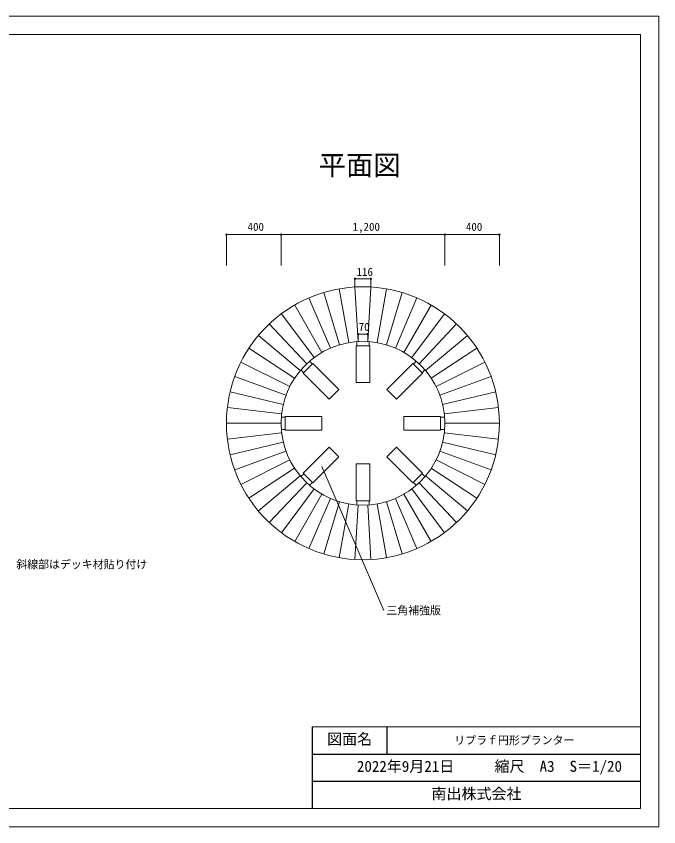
# Model space of a CAD drawing. Units: millimetres, scale not verified, with parts at other scales. Extents: x -5341 to 4200, y -2970 to 2970.
# Drawn here: x -509 to 4200, y -2970 to 2970 of the extents above; entities that cross this region are included whole.
import ezdxf
from ezdxf.enums import TextEntityAlignment as Align

# ---------------------------------------------------------------- set-up
doc = ezdxf.new("R2010")
doc.units = ezdxf.units.MM
doc.header["$LTSCALE"] = 20
doc.header["$PDMODE"] = 32
doc.header["$PDSIZE"] = 10
doc.layers.add('0-0', color=7, linetype='Continuous', lineweight=18)
doc.layers.add('1-0', color=7, linetype='Continuous', lineweight=18)
doc.layers.add('0-1', color=7, linetype='Continuous')
doc.styles.add('ＭＳ ゴシック', font='')
doc.styles.get('ＭＳ ゴシック').set_extended_font_data('MS Gothic')

msp = doc.modelspace()

# ---------------------------------------------------------------- linework, layer by layer
at = {"layer": '0-0'}
for p, q in [((4066.67, -2836.67), (4066.67, 2836.67)), ((-4066.67, -2836.67), (4066.67, -2836.67))]:
    msp.add_line(p, q, dxfattribs=at)
msp.add_lwpolyline([(4200, 2970), (-4200, 2970), (-4200, -2970), (4200, -2970)], close=True, dxfattribs=at)
msp.add_lwpolyline([(4066.67, 2836.67), (-4066.67, 2836.67), (-4066.67, -2836.67)], dxfattribs=at)
at = {"layer": '0-1'}
for p, q in [((1660.89, -2836.67), (1660.89, -2236.67)), ((2207.93, -2236.67), (2207.93, -2436.67)), ((1660.89, -2436.67), (4066.67, -2436.67)), ((1660.89, -2636.67), (4066.67, -2636.67))]:
    msp.add_line(p, q, dxfattribs=at)
at = {"layer": '1-0', "color": 4}
for p, q in [((1031.53, 1369.81), (1431.53, 1369.81)), ((1031.53, 1369.81), (1031.53, 1142.48)), ((1431.53, 1369.81), (1431.53, 1142.48)), ((1431.53, 1369.81), (2631.53, 1369.81)), ((2631.53, 1369.81), (2631.53, 1142.48)), ((2631.53, 1369.81), (3031.53, 1369.81)), ((3031.53, 1369.81), (3031.53, 1142.48)), ((1973.39, 1045.94), (2089.67, 1045.94)), ((1973.39, 1045.94), (1973.39, 985.47)), ((2089.67, 1045.94), (2089.67, 985.47)), ((2066.42, 641.04), (1996.64, 641.04)), ((1996.64, 641.04), (1996.64, 586.15)), ((2066.42, 641.04), (2066.42, 586.15))]:
    msp.add_line(p, q, dxfattribs=at)
at = {"layer": '1-0'}
for p, q in [((1857.88, 971.97), (1927.34, 578.05)), ((1996.64, 586.15), (1973.39, 985.47)), ((2089.67, 985.47), (2066.42, 586.15)), ((2135.72, 578.05), (2205.18, 971.97)), ((1793.88, 538.09), (1635.45, 905.38)), ((1744.73, 945.15), (1859.45, 561.96)), ((2318.33, 945.15), (2203.61, 561.96)), ((2269.18, 538.09), (2427.61, 905.38)), ((1731.53, 506.78), (1531.53, 853.19)), ((2531.53, 853.19), (2331.53, 506.78)), ((1434.37, 789.29), (1673.23, 468.44)), ((2389.83, 468.44), (2628.69, 789.29)), ((1619.79, 423.59), (1345.29, 714.54)), ((2717.77, 714.54), (2443.28, 423.59)), ((1265.49, 629.95), (1571.9, 372.83)), ((2491.16, 372.83), (2797.57, 629.95)), ((1530.24, 316.87), (1196.04, 536.67)), ((1981.53, 555.47), (1981.53, 285.47)), ((1981.53, 555.47), (2081.53, 555.47)), ((1986.53, 585.47), (1986.53, 555.47)), ((2076.53, 585.47), (2076.53, 555.47)), ((2081.53, 555.47), (2081.53, 285.47)), ((2867.02, 536.67), (2532.82, 316.87)), ((1495.35, 256.44), (1137.9, 435.96)), ((1594.32, 353.66), (1665.03, 424.37)), ((1640.28, 442.05), (1661.49, 420.84)), ((1665.03, 424.37), (1855.95, 233.45)), ((2398.03, 424.37), (2207.11, 233.45)), ((2468.74, 353.66), (2398.03, 424.37)), ((2422.78, 442.05), (2401.57, 420.84)), ((2567.71, 256.44), (2925.16, 435.96)), ((1576.64, 378.41), (1597.85, 357.2)), ((2486.42, 378.41), (2465.21, 357.2)), ((1091.84, 329.18), (1467.71, 192.37)), ((1594.32, 353.66), (1785.24, 162.74)), ((2468.74, 353.66), (2277.82, 162.74)), ((2595.35, 192.37), (2971.22, 329.18)), ((1981.53, 285.47), (2081.53, 285.47)), ((1447.7, 125.53), (1058.49, 217.78)), ((1855.95, 233.45), (1785.24, 162.74)), ((2277.82, 162.74), (2207.11, 233.45)), ((3004.57, 217.78), (2615.36, 125.53)), ((1038.29, 103.26), (1435.59, 56.82)), ((2627.47, 56.82), (3024.77, 103.26)), ((1461.53, 32.16), (1433.22, 32.16)), ((1731.53, 37.16), (1461.53, 37.16)), ((1461.53, 37.16), (1461.53, -62.84)), ((1731.53, -62.84), (1731.53, 37.16)), ((2599.84, 37.16), (2331.53, 37.16)), ((2331.53, 37.16), (2331.53, -62.84)), ((2599.84, 37.16), (2599.84, -62.84)), ((2629.84, 32.16), (2599.84, 32.16)), ((1431.53, -12.84), (1031.53, -12.84)), ((1461.53, -57.84), (1433.22, -57.84)), ((2599.84, -57.84), (2629.84, -57.84)), ((2631.53, -12.84), (3031.53, -12.84)), ((1435.59, -82.49), (1038.29, -128.93)), ((1731.53, -62.84), (1461.53, -62.84)), ((2331.53, -62.84), (2599.84, -62.84)), ((2627.47, -82.49), (3024.77, -128.93)), ((1447.7, -151.21), (1058.49, -243.45)), ((3004.57, -243.45), (2615.36, -151.21)), ((1467.71, -218.05), (1091.84, -354.86)), ((1785.24, -188.42), (1594.32, -379.34)), ((1785.24, -188.42), (1855.95, -259.13)), ((2207.11, -259.13), (2277.82, -188.42)), ((2277.82, -188.42), (2468.74, -379.34)), ((2971.22, -354.86), (2595.35, -218.05)), ((1495.35, -282.12), (1137.9, -461.64)), ((1855.95, -259.13), (1665.03, -450.05)), ((2207.11, -259.13), (2398.03, -450.05)), ((2567.71, -282.12), (2925.16, -461.64)), ((1530.24, -342.54), (1196.04, -562.35)), ((1730.09, -329.04), (2186.01, -1384.17)), ((1981.53, -581.15), (1981.53, -311.15)), ((2081.53, -311.15), (1981.53, -311.15)), ((2081.53, -581.15), (2081.53, -311.15)), ((2867.02, -562.35), (2532.82, -342.54)), ((1265.49, -655.63), (1571.9, -398.51)), ((1576.64, -404.09), (1597.85, -382.87)), ((1594.32, -379.34), (1665.03, -450.05)), ((2398.03, -450.05), (2468.74, -379.34)), ((2486.42, -404.09), (2465.21, -382.87)), ((2491.16, -398.51), (2797.57, -655.63)), ((1619.79, -449.26), (1345.29, -740.21)), ((1640.28, -467.73), (1661.49, -446.51)), ((2422.78, -467.73), (2401.57, -446.51)), ((2717.77, -740.21), (2443.28, -449.26)), ((1673.23, -494.11), (1434.37, -814.96)), ((1731.53, -532.45), (1531.53, -878.86)), ((2331.53, -532.45), (2531.53, -878.86)), ((2389.83, -494.11), (2628.69, -814.96)), ((1635.45, -931.05), (1793.88, -563.77)), ((1859.45, -587.63), (1744.73, -970.83)), ((1981.53, -581.15), (2081.53, -581.15)), ((1986.53, -611.15), (1986.53, -581.15)), ((2076.53, -611.15), (2076.53, -581.15)), ((2203.61, -587.63), (2318.33, -970.83)), ((2427.61, -931.05), (2269.18, -563.77)), ((1927.34, -603.72), (1857.88, -997.65)), ((1996.64, -611.82), (1973.39, -1011.15)), ((2066.42, -611.82), (2089.67, -1011.15)), ((2135.72, -603.72), (2205.18, -997.65)), ((1660.89, -2236.67), (4066.67, -2236.67))]:
    msp.add_line(p, q, dxfattribs=at)
for radius in [1000, 600]:
    msp.add_circle((2031.53, -12.84), radius, dxfattribs=at)
at = {"layer": '1-0', "color": 4}
for p in [(1031.53, 1369.81), (1431.53, 1369.81), (2631.53, 1369.81), (3031.53, 1369.81), (1973.39, 1045.94), (2089.67, 1045.94), (1996.64, 641.04), (2066.42, 641.04)]:
    msp.add_point(p, dxfattribs=at)

# ---------------------------------------------------------------- texts
at = {"layer": '0-0', "style": 'ＭＳ ゴシック'}
for s, height, p in [('リプラｆ円形プランター', 58.65, (2701.11, -2383.04)), ('縮尺\u3000A3\u3000S＝1/20', 80.65, (2996.37, -2591.46)), ('南出株式会社', 80.65, (2533.78, -2791.67))]:
    msp.add_text(s, height=height, dxfattribs=at).set_placement(p, align=Align.BOTTOM_LEFT)
at = {"layer": '0-1', "style": 'ＭＳ ゴシック'}
for s, p in [('図面名', (1769.41, -2391.67)), ('2022年9月21日', (1987.33, -2591.67))]:
    msp.add_text(s, height=80.65, dxfattribs=at).set_placement(p, align=Align.BOTTOM_LEFT)
at = {"layer": '1-0', "color": 4, "style": 'ＭＳ ゴシック'}
for s, height, p in [('平面図', 146.6, (1707.8, 1760.5)), ('400', 58.65, (1186.53, 1379.81)), ('1,200', 58.65, (1956.53, 1379.81)), ('400', 58.65, (2786.53, 1379.81)), ('116', 58.65, (1985.28, 1049.23)), ('70', 58.65, (2000.77, 646.57)), ('斜線部はデッキ材貼り付け', 58.65, (-508.81, -1093.62)), ('三角補強版', 58.65, (2203.38, -1431.93))]:
    msp.add_text(s, height=height, dxfattribs=at).set_placement(p, align=Align.BOTTOM_LEFT)

doc.saveas('drawing.dxf')
